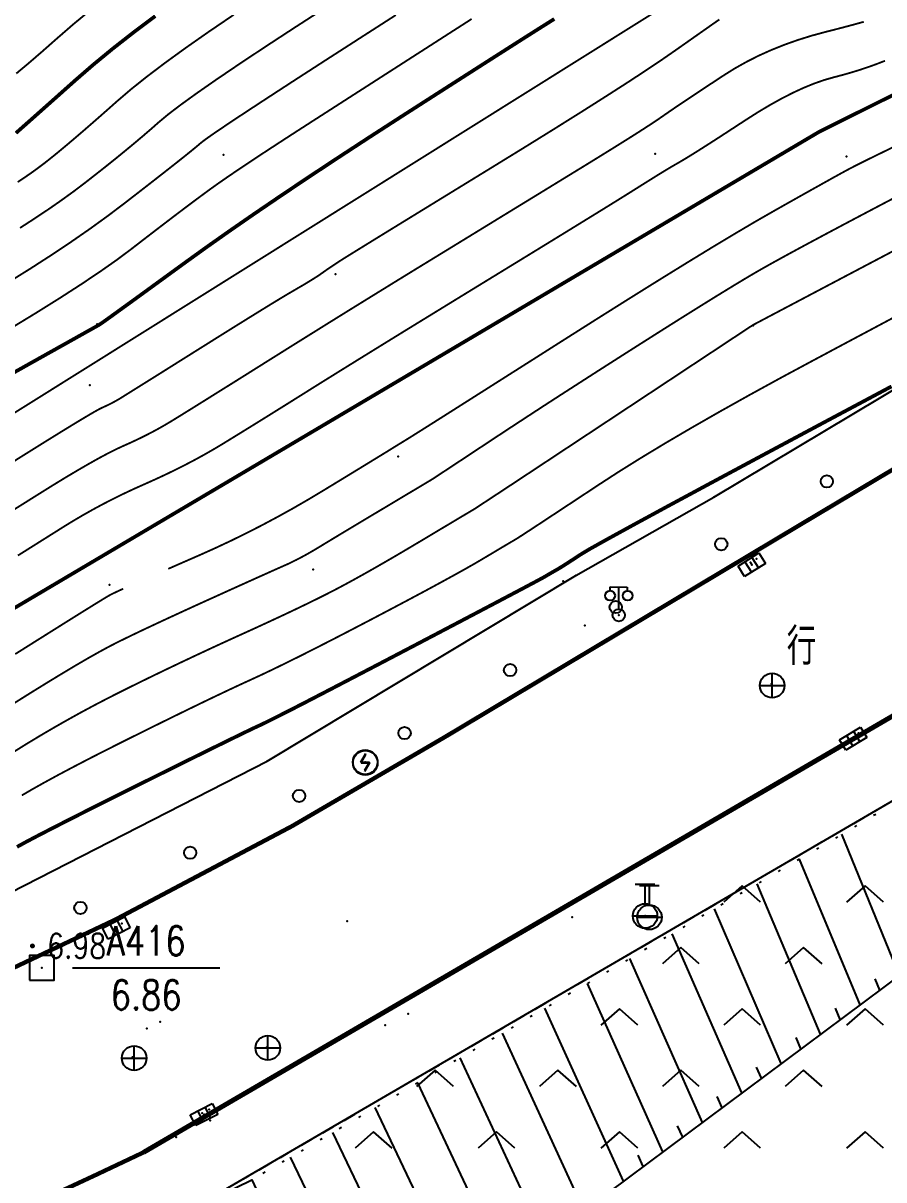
# Model space of a CAD drawing. Extents: x 940 to 2162, y 608 to 1562.
# Drawn here: x 1017.16 to 1052.19, y 1127.71 to 1174.76 of the extents above; entities that cross this region are included whole.
import ezdxf
from ezdxf.enums import TextEntityAlignment as Align

# ---------------------------------------------------------------- set-up
doc = ezdxf.new("R2010")
doc.units = 0
doc.header["$LTSCALE"] = 0.5
doc.header["$PDSIZE"] = 0.2
doc.linetypes.add('X4', pattern=[1.6, 0, -1.6])
doc.linetypes.add('X6', pattern=[2, 1, -1])
doc.layers.get('0').update_dxf_attribs({"linetype": 'CONTINUOUS'})
doc.layers.add('ASSIST', color=7, linetype='CONTINUOUS', plot=False)
for name, color, linetype in [('DGX', 2, 'CONTINUOUS'), ('DLDW', 11, 'CONTINUOUS'), ('DLSS', 4, 'CONTINUOUS'), ('DMTZ', 3, 'CONTINUOUS'), ('GCD', 1, 'CONTINUOUS'), ('GXYZ', 2, 'CONTINUOUS'), ('KZD', 1, 'CONTINUOUS'), ('ZBTZ', 3, 'CONTINUOUS'), ('ZDH', 1, 'CONTINUOUS')]:
    doc.layers.add(name, color=color, linetype=linetype)
doc.styles.add('HZ', font='rs.shx', dxfattribs={"width": 0.8, "bigfont": 'hztxt.shx'})
doc.linetypes.add('1161', pattern='A,0,[149,AAA.SHX,S=0.15,R=0,X=0,Y=0],-1.6', length=1.6)

# ---------------------------------------------------------------- blocks, each defined once
blk = doc.blocks.new('gc097')
for p, q in [((-0.7, 2.001), (-0.7, 2.301)), ((-0.7, 2.301), (0.7, 2.299)), ((0, 0.5), (0, 2.3)), ((0.7, 2.299), (0.7, 1.999))]:
    blk.add_line(p, q)
for centre, radius in [((-0.7, 1.601), 0.4), ((0.727, 1.6), 0.4), ((0, 0), 0.5)]:
    blk.add_circle(centre, radius)
blk = doc.blocks.new('gc133')
for p, q in [((-0.8, 2.6), (0.8, 2.6)), ((0, 1), (0, 2.6)), ((-1, 0), (1, 0))]:
    blk.add_line(p, q)
blk.add_circle((0, 0), 1)
blk = doc.blocks.new('gc041')
for p, q in [((-1, 0.5), (1, 0.5)), ((-1, -0.5), (-1, 0.5)), ((-0.33, 0.5), (-0.33, -0.5)), ((0.33, 0.5), (0.33, -0.5)), ((1, 0.5), (1, -0.5)), ((1, -0.5), (-1, -0.5))]:
    blk.add_line(p, q)
blk = doc.blocks.new('gc043')
for p, q in [((0, -1), (0, 1)), ((-1, 0), (1, 0))]:
    blk.add_line(p, q)
blk.add_circle((0, 0), 1)
blk = doc.blocks.new('gc050')
for p, q in [((-0.346, 0), (0.054, 0.692)), ((-0.346, 0), (0.346, 0)), ((0.346, 0), (-0.055, -0.692))]:
    blk.add_line(p, q)
blk.add_circle((0, 0), 1)
blk = doc.blocks.new('gc170')
at = {"linetype": 'Continuous'}
blk.add_circle((0, 0), 0.5, dxfattribs=at)
blk = doc.blocks.new('gc261')
blk.add_lwpolyline([(-1, -1), (1, -1), (1, 1), (-1, 1)], close=True)
blk.add_point((0, 0))
blk = doc.blocks.new('gc211')
for p, q in [((0, 0), (-1.5, -1.323)), ((1.5, -1.323), (0, 0))]:
    blk.add_line(p, q)
blk = doc.blocks.new('GC200')
at = {"linetype": 'Continuous', "const_width": 0.2, "flags": 128}
blk.add_lwpolyline([(-0.1, 0, 1), (0.1, 0, 1)], format="xyb", close=True, dxfattribs=at)

msp = doc.modelspace()

# ---------------------------------------------------------------- linework, layer by layer
at = {"layer": 'ASSIST', "linetype": 'X4', "flags": 128}
msp.add_lwpolyline([(1145.746, 1186.997), (1138.123, 1185.11), (1133.941, 1183.893), (1124.784, 1180.959), (1115.65, 1177.561), (1111.378, 1175.788), (1102.211, 1171.559), (1095.357, 1168.053), (1026.47, 1127.704)], dxfattribs=at)
at = {"layer": 'DGX', "color": 3, "linetype": 'Continuous', "const_width": 0.15, "flags": 128}
for points, elevation in [([(1179.303, 1282.966), (1174.308, 1266.505), (1174.668, 1251.566), (1173.267, 1237.42), (1166.784, 1217.665), (1159.312, 1210.93), (1129.485, 1204.976), (1074.924, 1182.976), (1049.55, 1170.339), (1012.154, 1148.215), (998.728, 1143.09), (990.538, 1146.604), (984.707, 1151.62), (979.338, 1163.371), (975.102, 1177.82)], 10), ([(1038.779, 1174.933), (1038.306, 1174.636), (1037.696, 1174.25), (1036.948, 1173.774), (1036.064, 1173.21), (1035.042, 1172.556), (1033.883, 1171.814), (1032.587, 1170.983), (1031.255, 1170.123), (1029.988, 1169.296), (1028.786, 1168.502), (1027.649, 1167.74), (1026.577, 1167.011), (1025.571, 1166.315), (1024.629, 1165.651), (1023.753, 1165.02), (1022.96, 1164.443), (1022.269, 1163.94), (1021.681, 1163.512), (1021.194, 1163.16), (1020.81, 1162.882), (1020.527, 1162.679), (1020.347, 1162.551), (1020.269, 1162.498), (1020.181, 1162.448), (1019.971, 1162.331), (1019.639, 1162.145), (1019.185, 1161.891), (1018.609, 1161.569), (1017.911, 1161.179), (1017.092, 1160.72), (1016.15, 1160.194)], 12.5), ([(1016.87, 1170.291), (1017.191, 1170.575), (1017.595, 1170.933), (1018.081, 1171.365), (1018.651, 1171.872), (1019.304, 1172.454), (1020.027, 1173.08), (1020.807, 1173.722), (1021.645, 1174.378), (1022.541, 1175.051)], 15)]:
    msp.add_lwpolyline(points, dxfattribs=dict(at, elevation=elevation))
at = {"layer": 'DGX', "linetype": 'Continuous', "const_width": 0.075, "flags": 128}
for points, elevation in [([(1114.363, 1206.512), (1073.715, 1189.397), (1053.031, 1179.055), (1044.621, 1176.307), (1009.726, 1154.478), (1001.882, 1151.282), (995.815, 1149.911), (993.786, 1151.09), (987.993, 1157.559), (982.916, 1169.098), (972.516, 1221.217), (972.52, 1234.047), (968.363, 1237.881), (968.605, 1239.401)], 12), ([(1032.328, 1175.091), (1030.888, 1174.166), (1029.458, 1173.246), (1028.204, 1172.436), (1027.127, 1171.735), (1026.225, 1171.145), (1025.5, 1170.664), (1024.951, 1170.293), (1024.579, 1170.032), (1024.382, 1169.88), (1024.239, 1169.757), (1024.026, 1169.582), (1023.744, 1169.355), (1023.393, 1169.076), (1022.972, 1168.745), (1022.482, 1168.362), (1021.922, 1167.926), (1021.293, 1167.439), (1020.608, 1166.921), (1019.881, 1166.395), (1019.111, 1165.861), (1018.299, 1165.319), (1017.444, 1164.768), (1016.547, 1164.209)], 13.5), ([(1016.885, 1172.713), (1017.369, 1173.117), (1017.922, 1173.594), (1018.543, 1174.142), (1019.223, 1174.732), (1019.95, 1175.332)], 15.5), ([(1016.945, 1168.299), (1017.241, 1168.496), (1017.521, 1168.69), (1017.785, 1168.882), (1018.035, 1169.07), (1018.292, 1169.273), (1018.582, 1169.508), (1018.904, 1169.776), (1019.258, 1170.075), (1019.644, 1170.407), (1020.063, 1170.771), (1020.514, 1171.167), (1020.997, 1171.596), (1021.544, 1172.064), (1022.189, 1172.579), (1022.93, 1173.14), (1023.769, 1173.749), (1024.705, 1174.404), (1025.737, 1175.106)], 14.5), ([(1029.491, 1175.408), (1028.163, 1174.55), (1026.971, 1173.771), (1025.916, 1173.07), (1024.997, 1172.447), (1024.215, 1171.902), (1023.57, 1171.436), (1023.061, 1171.048), (1022.689, 1170.738), (1022.376, 1170.462), (1022.045, 1170.177), (1021.694, 1169.881), (1021.325, 1169.576), (1020.938, 1169.26), (1020.532, 1168.935), (1020.107, 1168.6), (1019.664, 1168.254), (1019.197, 1167.901), (1018.701, 1167.543), (1018.176, 1167.178), (1017.622, 1166.809), (1017.039, 1166.433)], 14), ([(1051.373, 1174.818), (1050.913, 1174.691), (1050.4, 1174.555), (1049.835, 1174.411), (1049.253, 1174.254), (1048.689, 1174.078), (1048.142, 1173.884), (1047.614, 1173.673), (1047.103, 1173.443), (1046.611, 1173.195), (1046.136, 1172.929), (1045.68, 1172.644), (1045.249, 1172.361), (1044.851, 1172.099), (1044.487, 1171.858), (1044.157, 1171.638), (1043.861, 1171.439), (1043.597, 1171.26), (1043.368, 1171.102), (1043.172, 1170.966), (1042.965, 1170.823), (1042.703, 1170.649), (1042.386, 1170.444), (1042.014, 1170.206), (1041.586, 1169.937), (1041.103, 1169.636), (1040.565, 1169.303), (1039.972, 1168.938), (1039.335, 1168.548), (1038.664, 1168.137), (1037.959, 1167.705), (1037.221, 1167.254), (1036.45, 1166.782), (1035.646, 1166.289), (1034.808, 1165.776), (1033.937, 1165.243), (1033.054, 1164.703), (1032.184, 1164.168), (1031.325, 1163.638), (1030.478, 1163.115), (1029.643, 1162.597), (1028.82, 1162.084), (1028.008, 1161.577), (1027.208, 1161.076), (1026.45, 1160.6), (1025.765, 1160.17), (1025.151, 1159.787), (1024.611, 1159.449), (1024.142, 1159.157), (1023.746, 1158.911), (1023.423, 1158.711), (1023.172, 1158.557), (1022.953, 1158.427), (1022.728, 1158.298), (1022.497, 1158.172), (1022.258, 1158.047), (1022.014, 1157.923), (1021.762, 1157.802), (1021.504, 1157.682), (1021.239, 1157.564), (1020.949, 1157.43), (1020.619, 1157.264), (1020.246, 1157.065), (1019.832, 1156.833), (1019.376, 1156.569), (1018.879, 1156.273), (1018.339, 1155.943), (1017.759, 1155.581), (1017.16, 1155.205), (1016.569, 1154.834)], 11), ([(1035.415, 1174.933), (1034.564, 1174.387), (1033.725, 1173.848), (1032.897, 1173.317), (1032.081, 1172.793), (1031.277, 1172.277), (1030.484, 1171.768), (1029.703, 1171.266), (1028.933, 1170.772), (1028.2, 1170.3), (1027.528, 1169.864), (1026.917, 1169.465), (1026.368, 1169.102), (1025.879, 1168.775), (1025.452, 1168.484), (1025.086, 1168.23), (1024.781, 1168.012), (1024.491, 1167.799), (1024.168, 1167.559), (1023.813, 1167.293), (1023.426, 1167.001), (1023.006, 1166.681), (1022.554, 1166.335), (1022.07, 1165.963), (1021.554, 1165.564), (1020.972, 1165.13), (1020.291, 1164.652), (1019.511, 1164.13), (1018.633, 1163.564), (1017.656, 1162.954), (1016.581, 1162.3)], 13), ([(1016.716, 1156.894), (1017.488, 1157.378), (1018.17, 1157.803), (1018.763, 1158.17), (1019.266, 1158.478), (1019.68, 1158.727), (1020.004, 1158.918), (1020.238, 1159.049), (1020.382, 1159.122), (1020.481, 1159.166), (1020.576, 1159.211), (1020.67, 1159.256), (1020.761, 1159.302), (1020.849, 1159.348), (1020.935, 1159.395), (1021.019, 1159.443), (1021.1, 1159.491), (1021.221, 1159.566), (1021.425, 1159.693), (1021.713, 1159.873), (1022.084, 1160.105), (1022.538, 1160.389), (1023.076, 1160.726), (1023.696, 1161.116), (1024.4, 1161.557), (1025.111, 1162.003), (1025.756, 1162.406), (1026.332, 1162.764), (1026.841, 1163.079), (1027.283, 1163.351), (1027.658, 1163.578), (1027.964, 1163.762), (1028.204, 1163.902), (1028.401, 1164.017), (1028.583, 1164.123), (1028.747, 1164.222), (1028.896, 1164.313), (1029.028, 1164.395), (1029.144, 1164.47), (1029.244, 1164.537), (1029.328, 1164.596), (1029.406, 1164.652), (1029.49, 1164.711), (1029.58, 1164.773), (1029.675, 1164.838), (1029.777, 1164.906), (1029.884, 1164.977), (1029.997, 1165.051), (1030.116, 1165.128), (1030.317, 1165.254), (1030.676, 1165.477), (1031.193, 1165.796), (1031.868, 1166.212), (1032.702, 1166.724), (1033.694, 1167.333), (1034.843, 1168.038), (1036.151, 1168.84), (1037.482, 1169.658), (1038.702, 1170.414), (1039.809, 1171.107), (1040.805, 1171.738), (1041.69, 1172.305), (1042.462, 1172.81), (1043.123, 1173.252), (1043.672, 1173.632), (1044.14, 1173.961), (1044.556, 1174.254), (1044.921, 1174.51), (1045.234, 1174.73), (1045.496, 1174.912)], 11.5), ([(1052.235, 1173.232), (1051.908, 1173.105), (1051.572, 1172.983), (1051.227, 1172.868), (1050.874, 1172.759), (1050.512, 1172.656), (1050.141, 1172.558), (1049.756, 1172.448), (1049.353, 1172.307), (1048.931, 1172.135), (1048.489, 1171.931), (1048.029, 1171.696), (1047.55, 1171.43), (1047.052, 1171.132), (1046.536, 1170.803), (1046.033, 1170.475), (1045.579, 1170.179), (1045.172, 1169.917), (1044.813, 1169.687), (1044.501, 1169.491), (1044.237, 1169.327), (1044.021, 1169.196), (1043.852, 1169.097), (1043.7, 1169.01), (1043.533, 1168.913), (1043.352, 1168.805), (1043.157, 1168.686), (1042.946, 1168.557), (1042.722, 1168.417), (1042.482, 1168.267), (1042.228, 1168.107), (1041.904, 1167.903), (1041.454, 1167.622), (1040.877, 1167.265), (1040.175, 1166.832), (1039.346, 1166.322), (1038.391, 1165.736), (1037.309, 1165.073), (1036.102, 1164.334), (1034.876, 1163.583), (1033.742, 1162.887), (1032.697, 1162.246), (1031.743, 1161.658), (1030.88, 1161.125), (1030.107, 1160.646), (1029.424, 1160.221), (1028.832, 1159.851), (1028.297, 1159.515), (1027.787, 1159.196), (1027.302, 1158.894), (1026.841, 1158.607), (1026.405, 1158.337), (1025.993, 1158.083), (1025.606, 1157.845), (1025.244, 1157.623), (1024.888, 1157.411), (1024.522, 1157.202), (1024.144, 1156.995), (1023.756, 1156.792), (1023.357, 1156.591), (1022.947, 1156.393), (1022.527, 1156.198), (1022.095, 1156.005), (1021.661, 1155.811), (1021.233, 1155.61), (1020.812, 1155.403), (1020.397, 1155.189), (1019.989, 1154.969), (1019.587, 1154.742), (1019.191, 1154.509), (1018.801, 1154.269), (1018.396, 1154.014), (1017.952, 1153.735), (1017.47, 1153.432), (1016.95, 1153.105)], 10.5), ([(1052.641, 1169.754), (1052.214, 1169.547), (1051.838, 1169.364), (1051.512, 1169.204), (1051.236, 1169.067), (1051.01, 1168.953), (1050.835, 1168.862), (1050.654, 1168.766), (1050.411, 1168.633), (1050.106, 1168.465), (1049.74, 1168.26), (1049.311, 1168.021), (1048.819, 1167.745), (1048.266, 1167.434), (1047.651, 1167.086), (1046.953, 1166.686), (1046.152, 1166.213), (1045.247, 1165.67), (1044.238, 1165.054), (1043.125, 1164.367), (1041.909, 1163.609), (1040.589, 1162.779), (1039.165, 1161.877), (1037.775, 1160.994), (1036.553, 1160.219), (1035.5, 1159.551), (1034.617, 1158.991), (1033.903, 1158.539), (1033.358, 1158.195), (1032.983, 1157.959), (1032.776, 1157.83), (1032.659, 1157.758), (1032.55, 1157.692), (1032.45, 1157.63), (1032.359, 1157.574), (1032.276, 1157.523), (1032.202, 1157.477), (1032.136, 1157.436), (1032.08, 1157.401), (1031.992, 1157.346), (1031.833, 1157.249), (1031.603, 1157.108), (1031.302, 1156.924), (1030.93, 1156.696), (1030.487, 1156.426), (1029.973, 1156.112), (1029.388, 1155.756), (1028.766, 1155.383), (1028.142, 1155.023), (1027.515, 1154.676), (1026.885, 1154.34), (1026.253, 1154.017), (1025.618, 1153.706), (1024.98, 1153.407), (1024.34, 1153.12), (1023.732, 1152.855), (1023.191, 1152.618), (1023.071, 1152.565)], 9.5), ([(1052.793, 1167.749), (1052.15, 1167.413), (1051.455, 1167.047), (1050.758, 1166.679), (1050.11, 1166.335), (1049.512, 1166.016), (1048.963, 1165.722), (1048.464, 1165.452), (1048.015, 1165.207), (1047.615, 1164.986), (1047.265, 1164.79), (1046.904, 1164.582), (1046.47, 1164.325), (1045.965, 1164.019), (1045.387, 1163.665), (1044.737, 1163.262), (1044.015, 1162.811), (1043.22, 1162.31), (1042.354, 1161.761), (1041.469, 1161.198), (1040.62, 1160.656), (1039.807, 1160.134), (1039.03, 1159.634), (1038.288, 1159.154), (1037.583, 1158.694), (1036.913, 1158.256), (1036.279, 1157.838), (1035.701, 1157.456), (1035.199, 1157.124), (1034.772, 1156.842), (1034.42, 1156.61), (1034.144, 1156.428), (1033.944, 1156.296), (1033.819, 1156.215), (1033.77, 1156.183), (1033.73, 1156.16), (1033.634, 1156.103), (1033.481, 1156.012), (1033.272, 1155.887), (1033.006, 1155.728), (1032.684, 1155.536), (1032.305, 1155.309), (1031.87, 1155.049), (1031.423, 1154.782), (1031.009, 1154.534), (1030.629, 1154.306), (1030.282, 1154.098), (1029.968, 1153.909), (1029.687, 1153.74), (1029.44, 1153.59), (1029.226, 1153.46), (1029.031, 1153.343), (1028.84, 1153.231), (1028.653, 1153.126), (1028.47, 1153.027), (1028.292, 1152.934), (1028.117, 1152.847), (1027.947, 1152.766), (1027.78, 1152.692), (1027.588, 1152.607), (1027.34, 1152.497), (1027.036, 1152.36), (1026.675, 1152.199), (1026.259, 1152.011), (1025.786, 1151.798), (1025.258, 1151.559), (1024.673, 1151.294), (1024.079, 1151.024), (1023.523, 1150.769), (1023.004, 1150.53), (1022.522, 1150.305), (1022.077, 1150.096), (1021.67, 1149.902), (1021.3, 1149.723), (1020.967, 1149.559), (1020.627, 1149.384), (1020.236, 1149.171), (1019.793, 1148.921), (1019.299, 1148.633), (1018.753, 1148.307), (1018.155, 1147.943), (1017.506, 1147.542), (1016.806, 1147.104)], 9), ([(1053.291, 1165.873), (1052.074, 1165.232), (1050.861, 1164.593), (1049.808, 1164.038), (1048.917, 1163.568), (1048.187, 1163.183), (1047.618, 1162.883), (1047.211, 1162.668), (1046.965, 1162.538), (1046.879, 1162.493), (1046.874, 1162.49), (1046.868, 1162.487), (1046.861, 1162.483), (1046.853, 1162.478), (1046.844, 1162.472), (1046.835, 1162.466), (1046.824, 1162.459), (1046.812, 1162.451), (1046.713, 1162.386), (1046.44, 1162.206), (1045.995, 1161.912), (1045.377, 1161.503), (1044.585, 1160.98), (1043.621, 1160.342), (1042.483, 1159.59), (1041.172, 1158.723), (1039.86, 1157.856), (1038.72, 1157.102), (1037.751, 1156.462), (1036.954, 1155.936), (1036.328, 1155.524), (1035.873, 1155.225), (1035.59, 1155.039), (1035.478, 1154.968), (1035.421, 1154.935), (1035.303, 1154.865), (1035.123, 1154.758), (1034.882, 1154.615), (1034.58, 1154.434), (1034.216, 1154.217), (1033.791, 1153.963), (1033.304, 1153.672), (1032.799, 1153.372), (1032.317, 1153.088), (1031.858, 1152.822), (1031.424, 1152.573), (1031.013, 1152.341), (1030.625, 1152.126), (1030.262, 1151.928), (1029.922, 1151.747), (1029.574, 1151.568), (1029.188, 1151.374), (1028.763, 1151.165), (1028.299, 1150.942), (1027.797, 1150.704), (1027.256, 1150.452), (1026.677, 1150.185), (1026.059, 1149.904), (1025.425, 1149.615), (1024.8, 1149.327), (1024.182, 1149.039), (1023.572, 1148.751), (1022.97, 1148.464), (1022.376, 1148.177), (1021.79, 1147.891), (1021.212, 1147.605), (1020.64, 1147.316), (1020.073, 1147.021), (1019.51, 1146.719), (1018.953, 1146.41), (1018.4, 1146.095), (1017.852, 1145.774), (1017.309, 1145.446), (1016.77, 1145.111)], 8.5), ([(1021.236, 1151.755), (1021.159, 1151.719), (1021.07, 1151.678), (1020.988, 1151.64), (1020.912, 1151.604), (1020.842, 1151.571), (1020.779, 1151.541), (1020.722, 1151.513), (1020.615, 1151.451), (1020.399, 1151.321), (1020.076, 1151.123), (1019.645, 1150.855), (1019.106, 1150.519), (1018.459, 1150.113), (1017.704, 1149.639), (1016.841, 1149.096)], 9.5)]:
    msp.add_lwpolyline(points, dxfattribs=dict(at, elevation=elevation))
msp.add_lwpolyline([(1053.182, 1163.106), (1052.03, 1162.491), (1050.774, 1161.822), (1049.415, 1161.097), (1048.041, 1160.359), (1046.744, 1159.649), (1045.523, 1158.966), (1044.378, 1158.311), (1043.309, 1157.684), (1042.316, 1157.084), (1041.399, 1156.512), (1040.559, 1155.967), (1039.804, 1155.468), (1039.144, 1155.033), (1038.58, 1154.661), (1038.111, 1154.352), (1037.737, 1154.107), (1037.458, 1153.925), (1037.274, 1153.807), (1037.186, 1153.753), (1037.13, 1153.72), (1037.042, 1153.669), (1036.923, 1153.599), (1036.773, 1153.51), (1036.591, 1153.402), (1036.379, 1153.275), (1036.135, 1153.13), (1035.86, 1152.966), (1035.535, 1152.775), (1035.144, 1152.553), (1034.685, 1152.298), (1034.158, 1152.01), (1033.565, 1151.689), (1032.904, 1151.336), (1032.177, 1150.951), (1031.382, 1150.533), (1030.579, 1150.114), (1029.829, 1149.726), (1029.132, 1149.37), (1028.487, 1149.044), (1027.894, 1148.75), (1027.354, 1148.487), (1026.866, 1148.255), (1026.431, 1148.054), (1025.995, 1147.854), (1025.507, 1147.626), (1024.965, 1147.369), (1024.369, 1147.083), (1023.721, 1146.768), (1023.019, 1146.424), (1022.264, 1146.052), (1021.456, 1145.651), (1020.652, 1145.248), (1019.909, 1144.87), (1019.227, 1144.516), (1018.607, 1144.188), (1018.047, 1143.883), (1017.549, 1143.604), (1017.111, 1143.349)], dxfattribs=at)
at = {"layer": 'DGX', "color": 3, "linetype": 'Continuous', "const_width": 0.15, "flags": 128}
msp.add_lwpolyline([(1052.502, 1159.986), (1049.705, 1158.495), (1047.257, 1157.186), (1045.155, 1156.059), (1043.402, 1155.115), (1041.997, 1154.352), (1040.939, 1153.772), (1040.229, 1153.375), (1039.868, 1153.159), (1039.688, 1153.041), (1039.525, 1152.934), (1039.378, 1152.839), (1039.248, 1152.755), (1039.135, 1152.683), (1039.038, 1152.623), (1038.958, 1152.574), (1038.894, 1152.537), (1038.838, 1152.506), (1038.781, 1152.473), (1038.723, 1152.44), (1038.664, 1152.405), (1038.603, 1152.37), (1038.542, 1152.334), (1038.479, 1152.297), (1038.415, 1152.259), (1038.272, 1152.179), (1037.97, 1152.017), (1037.511, 1151.773), (1036.893, 1151.447), (1036.117, 1151.038), (1035.183, 1150.547), (1034.092, 1149.974), (1032.841, 1149.318), (1031.584, 1148.66), (1030.47, 1148.079), (1029.5, 1147.574), (1028.674, 1147.146), (1027.991, 1146.795), (1027.451, 1146.522), (1027.055, 1146.324), (1026.803, 1146.204), (1026.565, 1146.094), (1026.213, 1145.925), (1025.747, 1145.698), (1025.167, 1145.414), (1024.472, 1145.072), (1023.662, 1144.672), (1022.739, 1144.214), (1021.701, 1143.698), (1020.665, 1143.181), (1019.746, 1142.72), (1018.945, 1142.314), (1018.261, 1141.965), (1017.694, 1141.672), (1017.245, 1141.434), (1016.914, 1141.253)], dxfattribs=at)
at = {"layer": 'DLSS', "linetype": 'Continuous', "const_width": 0.175, "flags": 128}
for points, elevation in [([(988.427, 1127.787), (990.788, 1125.904), (993.922, 1126.963), (1010.814, 1133.51), (1020.926, 1138.3), (1028.106, 1142.098), (1034.318, 1145.718), (1048.748, 1154.336), (1068.018, 1165.828), (1083.626, 1175.112), (1098.724, 1183.13), (1116.228, 1190.601), (1137.489, 1197.31), (1156.314, 1201.233), (1168.71, 1202.862), (1179.428, 1203.615), (1186.519, 1203.964)], 6.63), ([(1093.951, 1170.69), (1022.06, 1128.825)], 8.675)]:
    msp.add_lwpolyline(points, dxfattribs=dict(at, elevation=elevation))
at = {"layer": 'DLSS', "linetype": 'Continuous', "const_width": 0.2, "flags": 128}
msp.add_lwpolyline([(1093.951, 1170.69), (1022.06, 1128.825)], dxfattribs=at)
at = {"layer": 'DLSS', "linetype": 'X6', "flags": 128}
msp.add_lwpolyline([(1095.454, 1168.11), (1023.563, 1126.245)], dxfattribs=at)
at = {"layer": 'DLSS', "linetype": 'Continuous', "const_width": 0.175, "flags": 128}
msp.add_lwpolyline([(990.074, 1098.485, -0.041138), (988.959, 1101.217, -0.062433), (988.609, 1103.134, -0.031635), (988.638, 1107.041, -0.052408), (989.05, 1109.367, -0.050213), (990.098, 1111.988, -0.054743), (991.54, 1114.141, -0.05055), (994.135, 1116.659, -0.056136), (996.9, 1118.381, -0.026269), (1002.147, 1120.553, 0.012928), (1012.916, 1124.677, 0.008566), (1016.193, 1126.096, 0.004727), (1022.06, 1128.825)], format="xyb", dxfattribs=at)
at = {"layer": 'DMTZ', "linetype": 'Continuous'}
for p, q in [((1052.821, 1136.024), (1050.478, 1141.766)), ((1051.218, 1134.828), (1048.752, 1140.756)), ((1049.614, 1133.633), (1047.027, 1139.745)), ((1048.011, 1132.437), (1045.301, 1138.734)), ((1046.407, 1131.242), (1043.575, 1137.723)), ((1044.804, 1130.047), (1041.849, 1136.712)), ((1043.2, 1128.851), (1040.124, 1135.701)), ((1052.019, 1135.426), (1051.829, 1135.888)), ((1041.597, 1127.656), (1038.398, 1134.691)), ((1050.416, 1134.23), (1050.222, 1134.691)), ((1039.994, 1126.46), (1036.672, 1133.68)), ((1048.813, 1133.035), (1048.616, 1133.495)), ((1038.39, 1125.265), (1034.946, 1132.669)), ((1047.209, 1131.84), (1047.01, 1132.298)), ((1036.787, 1124.07), (1033.221, 1131.658)), ((1045.606, 1130.644), (1045.404, 1131.102)), ((1035.183, 1122.874), (1031.495, 1130.647)), ((1044.002, 1129.449), (1043.798, 1129.905)), ((1033.58, 1121.679), (1029.769, 1129.636)), ((1031.976, 1120.483), (1028.043, 1128.626)), ((1042.399, 1128.254), (1042.193, 1128.709))]:
    msp.add_line(p, q, dxfattribs=at)
at = {"layer": 'DMTZ', "linetype": 'Continuous', "flags": 128}
msp.add_lwpolyline([(1147.59, 1178.486), (1139.943, 1179.934), (1133.45, 1178.346), (1126.533, 1176.143), (1103.824, 1165.726), (1100.561, 1164.369), (1090.185, 1159.386), (1072.191, 1150.464), (1030.574, 1119.438)], dxfattribs=at)
at = {"layer": 'KZD', "linetype": 'Continuous'}
msp.add_line((1019.17, 1136.33), (1025.17, 1136.33), dxfattribs=at)
at = {"layer": 'ZBTZ', "linetype": '1161', "elevation": 10.434, "flags": 128}
msp.add_lwpolyline([(1020.284, 1434.36), (1018.846, 1434.635), (975.761, 1445.017), (974.599, 1444.021), (976.622, 1297.17), (976.667, 1293.433), (977.082, 1260.359), (977.14, 1247.885), (987.302, 1248.093), (987.563, 1239.875), (979.366, 1239.67), (963.969, 1239.285), (964.736, 1230.673), (962.422, 1230.467), (963.264, 1211.145), (964.031, 1187.555), (968.129, 1164.597), (978.887, 1142.015), (988.427, 1127.787), (1013.14, 1137.603), (1027.097, 1144.743), (1039.656, 1152.3), (1045.268, 1155.482), (1064.515, 1166.983), (1082.553, 1177.399), (1093.084, 1183.61), (1097.727, 1185.738), (1111.746, 1191.85), (1126.595, 1197.081), (1146.073, 1202.148), (1165.386, 1205.312), (1167.667, 1205.546), (1175.568, 1206.294), (1177.785, 1206.359), (1186.409, 1206.705), (1186.366, 1207.546), (1186.08, 1209.889), (1184.971, 1211.903), (1183.929, 1276.782), (1179.461, 1282.832), (1164.702, 1295.398), (1155.817, 1299.009), (1144.225, 1294.882), (1134.461, 1294.147), (1134.378, 1289.023), (1013.46, 1281.421), (1013.743, 1298.844), (1014.262, 1308.48), (1011.575, 1356.136), (1013.259, 1381.339), (1018.608, 1422.274), (1020.284, 1434.36), (975.761, 1445.017)], close=True, dxfattribs=at)
at = {"layer": 'ZBTZ', "linetype": 'Continuous', "flags": 128}
msp.add_lwpolyline([(1111.378, 1175.788, 0.000674), (1102.211, 1171.559, 0.009707), (1100.128, 1170.545, 0.004345), (1095.357, 1168.053), (1023.925, 1126.456), (1026.47, 1127.704), (1031.207, 1117.612), (1031.425, 1117.164), (1031.638, 1117.268), (1035.718, 1120.276), (1039.578, 1122.806), (1072.568, 1123.261), (1072.455, 1149.938), (1109.105, 1150.288), (1108.944, 1163.459), (1111.205, 1163.486)], format="xyb", dxfattribs=at)
at = {"layer": 'ZDH', "linetype": 'Continuous'}
for p in [(1025.323, 1169.403, 13.222), (1042.887, 1169.446, 10.715), (1050.673, 1169.338, 9.631), (1029.874, 1164.554, 11.402), (1020.17, 1162.517, 12.524), (1046.874, 1162.461, 8.493), (1019.877, 1160.042, 11.795), (1032.424, 1157.141, 9.394), (1045.268, 1155.482, 7.252), (1048.748, 1154.336, 7.147), (1047.01, 1152.965, 7.107), (1047.01, 1152.965, 7.107), (1028.964, 1152.544, 8.828), (1046.76, 1152.817, 7.104), (1046.76, 1152.817, 7.104), (1046.791, 1152.784, 7.098), (1046.81, 1152.731, 7.093), (1039.141, 1152.058, 7.358), (1039.656, 1152.3, 7.347), (1020.672, 1151.915, 9.603), (1041.4, 1150.676, 7.207), (1040.024, 1150.262, 7.196), (1047.619, 1147.884, 7.172), (1047.619, 1147.884, 7.172), (1047.644, 1147.817, 7.171), (1051.162, 1145.885, 7.142), (1051.162, 1145.885, 7.142), (1034.318, 1145.718, 7.009), (1050.923, 1145.707, 7.138), (1050.923, 1145.707, 7.138), (1050.94, 1145.656, 7.136), (1050.968, 1145.647, 7.138), (1027.097, 1144.743, 7.105), (1031.082, 1144.704, 7.149), (1031.088, 1144.672, 7.144), (1028.106, 1142.098, 6.939), (1020.926, 1138.3, 6.89), (1039.51, 1138.393, 6.996), (1042.471, 1138.442, 7.166), (1042.471, 1138.442, 7.166), (1042.649, 1138.389, 7.157), (1020.924, 1137.991, 6.89), (1020.924, 1137.991, 6.89), (1020.959, 1137.953, 6.892), (1021.18, 1138.139, 6.892), (1021.18, 1138.139, 6.892), (1030.348, 1138.236, 7.025), (1019.819, 1137.713, 6.866), (1017.524, 1137.213, 6.99), (1017.524, 1137.213, 6.99), (1017.528, 1137.218, 6.989), (1017.528, 1137.218, 6.989), (1017.528, 1137.218, 6.989), (1017.528, 1137.218, 6.989), (1017.543, 1137.224, 6.979), (1017.543, 1137.224, 6.979), (1017.551, 1137.213, 6.97), (1017.551, 1137.213, 6.97), (1017.92, 1136.33, 6.942), (1022.735, 1134.139, 6.953), (1032.835, 1134.456, 6.942), (1022.202, 1133.861, 6.944), (1031.895, 1133.996, 6.929), (1031.895, 1133.996, 6.929), (1027.065, 1133.099, 6.936), (1027.065, 1133.099, 6.936), (1021.609, 1132.697, 6.931), (1021.609, 1132.697, 6.931), (1021.683, 1132.66, 6.927), (1027.122, 1133.075, 6.936), (1024.454, 1130.424, 6.878), (1024.454, 1130.424, 6.878), (1024.525, 1130.365, 6.877), (1024.73, 1130.568, 6.878), (1024.73, 1130.568, 6.878), (1024.771, 1130.123, 6.877), (1023.394, 1129.439, 6.852), (1022.06, 1128.825, 6.848), (1022.06, 1128.825, 6.848)]:
    msp.add_point(p, dxfattribs=at)

# ---------------------------------------------------------------- block references
at = {"layer": 'DLDW', "linetype": 'Continuous', "xscale": 0.5, "yscale": 0.5}
msp.add_blockref('gc097', (1041.4, 1150.676, 7.207), dxfattribs=at)
at = {"layer": 'GCD', "linetype": 'Continuous'}
ref = msp.add_blockref('GC200', (1017.543, 1137.224, 6.979), dxfattribs=dict(at, xscale=0.5, yscale=0.5, zscale=0.5))
ref.add_attrib('height', '6.98', dxfattribs={"linetype": 'Continuous', "height": 1, "style": 'HZ', "width": 0.8}).set_placement((1018.143, 1137.224, 6.979), align=Align.MIDDLE_LEFT)
at = {"layer": 'GXYZ', "linetype": 'Continuous'}
for p, xscale, yscale, rotation in [((1046.81, 1152.731, 7.093), 0.5000000000000325, 0.5000000000000021, 32.31369387387853), ((1050.94, 1145.656, 7.136), 0.4999999999999885, 0.499999999999959, 31.11722609890663), ((1020.959, 1137.953, 6.892), 0.5000000000000103, 0.4999999999999847, 26.89664980597898), ((1024.525, 1130.365, 6.877), 0.5000000000000041, 0.50000000000003, 27.10582908701457)]:
    msp.add_blockref('gc041', p, dxfattribs=dict(at, xscale=xscale, yscale=yscale, rotation=rotation))
at = {"layer": 'GXYZ', "linetype": 'Continuous', "xscale": 0.5, "yscale": 0.5}
for name, p in [('gc043', (1047.644, 1147.817, 7.171)), ('gc050', (1031.082, 1144.704, 7.149)), ('gc050', (1031.088, 1144.672, 7.144)), ('gc133', (1042.471, 1138.442, 7.166)), ('gc133', (1042.649, 1138.389, 7.157)), ('gc043', (1027.122, 1133.075, 6.936)), ('gc043', (1021.683, 1132.66, 6.927))]:
    msp.add_blockref(name, p, dxfattribs=at)
at = {"layer": 'KZD', "linetype": 'Continuous', "xscale": 0.5, "yscale": 0.5}
msp.add_blockref('gc261', (1017.92, 1136.33, 6.86), dxfattribs=at)
at = {"layer": 'ZBTZ', "linetype": 'Continuous', "yscale": 0.5}
for p, xscale, rotation in [((1049.869, 1156.122), 0.5, 210.7600438033824), ((1045.573, 1153.564), 0.5, 210.7600438033824), ((1041.276, 1151.007), 0.5, 210.7600438033824), ((1036.981, 1148.447), 0.5, 210.8117115582539), ((1032.687, 1145.886), 0.5, 210.8117115582539), ((1028.393, 1143.325), 0.5, 210.8117115582539), ((1023.96, 1141.017), 0.4999999999999999, 206.6707376611118), ((1019.492, 1138.772), 0.4999999999999999, 206.6707376611118)]:
    msp.add_blockref('gc170', p, dxfattribs=dict(at, xscale=xscale, rotation=rotation))
at = {"layer": 'ZBTZ', "linetype": 'Continuous', "xscale": 0.5, "yscale": 0.5}
for p in [(1046.425, 1139.664), (1051.425, 1139.664), (1043.925, 1137.164), (1048.925, 1137.164), (1041.425, 1134.664), (1046.425, 1134.664), (1051.425, 1134.664), (1033.925, 1132.164), (1038.925, 1132.164), (1043.925, 1132.164), (1048.925, 1132.164), (1031.425, 1129.664), (1036.425, 1129.664), (1041.425, 1129.664), (1046.425, 1129.664), (1051.425, 1129.664)]:
    msp.add_blockref('gc211', p, dxfattribs=at)

# ---------------------------------------------------------------- texts
at = {"layer": 'DLSS', "linetype": 'Continuous', "style": 'HZ', "width": 0.8}
msp.add_text('行', height=1.5, dxfattribs=at).set_placement((1048.236, 1148.66))
at = {"layer": 'KZD', "linetype": 'Continuous', "style": 'HZ', "width": 0.8}
for s, p in [('A416', (1022.17, 1137.43)), ('6.86', (1022.17, 1135.23))]:
    msp.add_text(s, height=1.2, dxfattribs=at).set_placement(p, align=Align.MIDDLE)

doc.saveas('drawing.dxf')
